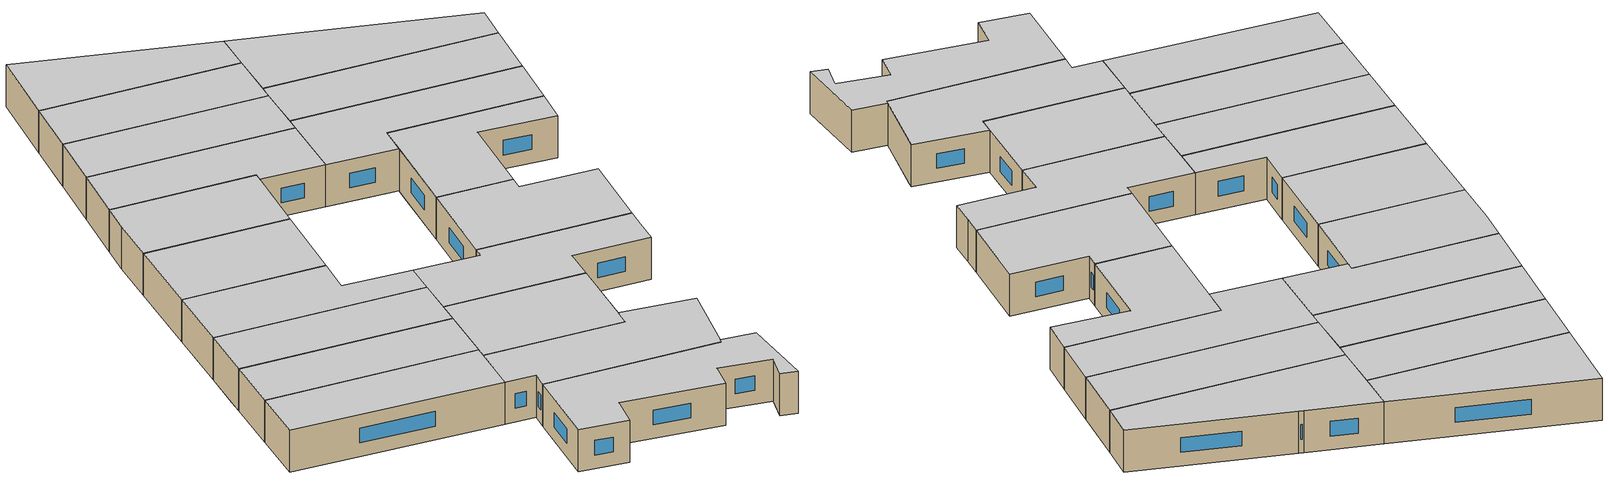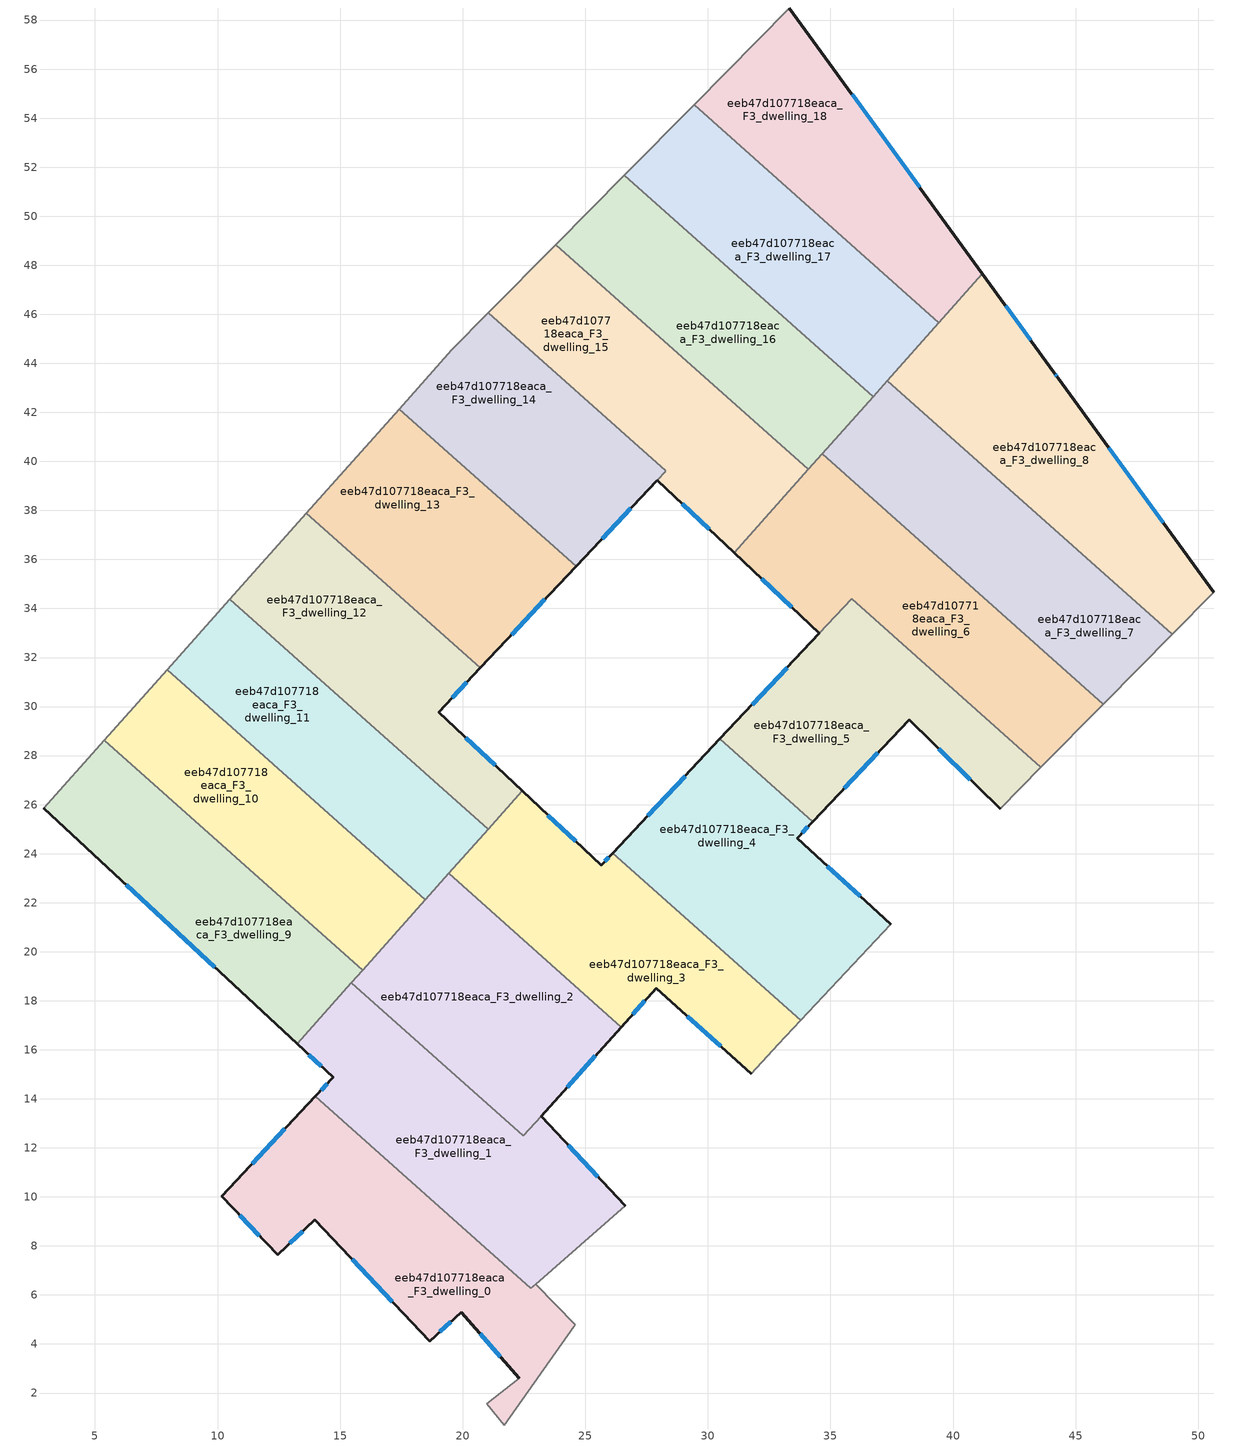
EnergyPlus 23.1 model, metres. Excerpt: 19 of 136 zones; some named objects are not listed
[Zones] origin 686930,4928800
eeb47d107718eaca_F3_dwelling_0
 floor to eeb47d107718eaca_F2_dwelling_10 (EU_floor_Construction): 22.98,6.44 24.58,4.78 24.53,4.71 21.7,0.7 20.98,1.57 22.31,2.61 19.94,5.29 18.66,4.11 13.96,9.07 12.45,7.63 10.18,10.03 10.38,10.24 18.81,9.81 22.79,6.27 z9
 floor to eeb47d107718eaca_F2_dwelling_11 (EU_floor_Construction): 18.81,9.81 10.38,10.24 13.99,14.1 z9
 wall outside (EU_wall_Construction): 13.99,14.1 10.18,10.03 12.45,7.63 13.96,9.07 18.66,4.11 19.94,5.29 22.31,2.61 z9:12
 wall adiabatic (EU_wall_Construction): 22.31,2.61 20.98,1.57 21.7,0.7 24.53,4.71 24.58,4.78 22.98,6.44 z9:12
 wall to eeb47d107718eaca_F3_dwelling_1 (EU_wall_Construction): 22.98,6.44 22.79,6.27 13.99,14.1 z9:12
 window (EU_Window_Construction): 20.71,4.41 21.54,3.48 / 19.07,4.49 19.52,4.9 / 15.49,7.45 17.13,5.72 / 12.94,8.1 13.47,8.6 / 10.92,9.25 11.71,8.41 / 12.75,12.77 11.42,11.35 z9.98:11.02
 ceiling to eeb47d107718eaca_F4_dwelling_0 (EU_floor_Construction): 21.7,0.7 24.53,4.71 24.58,4.78 22.98,6.44 22.79,6.27 13.99,14.1 10.18,10.03 12.45,7.63 13.96,9.07 18.66,4.11 19.94,5.29 22.31,2.61 20.98,1.57 z12
eeb47d107718eaca_F3_dwelling_1
 floor to eeb47d107718eaca_F2_dwelling_11 (EU_floor_Construction): 23.2,13.29 26.63,9.63 26.38,9.42 18.81,9.81 13.99,14.1 14.54,14.68 20.34,14.38 22.47,12.49 z9
 floor to eeb47d107718eaca_F2_dwelling_10 (EU_floor_Construction): 26.38,9.42 22.79,6.27 18.81,9.81 z9
 floor to eeb47d107718eaca_F2_dwelling_12 (EU_floor_Construction): 20.34,14.38 14.54,14.68 14.72,14.88 13.25,16.24 15.46,18.73 z9
 wall outside (EU_wall_Construction): 13.25,16.24 14.72,14.88 13.99,14.1 / 26.63,9.63 23.2,13.29 z9:12
 wall adiabatic (EU_wall_Construction): 22.98,6.44 26.63,9.63 z9:12
 wall to eeb47d107718eaca_F3_dwelling_9 (EU_wall_Construction): 15.46,18.73 13.25,16.24 z9:12
 wall to eeb47d107718eaca_F3_dwelling_2 (EU_wall_Construction): 23.2,13.29 22.47,12.49 15.46,18.73 z9:12
 window (EU_Window_Construction): 14.48,14.62 14.23,14.35 / 13.73,15.8 14.24,15.32 / 25.51,10.83 24.31,12.1 z9.98:11.02
 ceiling to eeb47d107718eaca_F4_dwelling_1 (EU_floor_Construction): 26.63,9.63 23.2,13.29 22.47,12.49 15.46,18.73 13.25,16.24 14.72,14.88 13.99,14.1 22.79,6.27 22.98,6.44 z12
eeb47d107718eaca_F3_dwelling_10
 floor to eeb47d107718eaca_F2_dwelling_15 (EU_floor_Construction): 15.21,25.04 9.04,25.36 5.49,28.52 11.66,28.2 z9
 floor to eeb47d107718eaca_F2_dwelling_14 (EU_floor_Construction): 18.48,22.12 12.32,22.44 9.04,25.36 15.21,25.04 z9
 floor to eeb47d107718eaca_F2_dwelling_16 (EU_floor_Construction): 11.66,28.2 5.49,28.52 5.38,28.62 7.94,31.5 z9
 floor to eeb47d107718eaca_F2_dwelling_13 (EU_floor_Construction): 18.48,22.12 15.92,19.24 12.32,22.44 z9
 wall to eeb47d107718eaca_F3_dwelling_9 (EU_wall_Construction): 5.38,28.62 15.92,19.24 z9:12
 wall adiabatic (EU_wall_Construction): 7.94,31.5 5.38,28.62 z9:12
 wall to eeb47d107718eaca_F3_dwelling_11 (EU_wall_Construction): 18.48,22.12 7.94,31.5 z9:12
 wall to eeb47d107718eaca_F3_dwelling_2 (EU_wall_Construction): 15.92,19.24 18.48,22.12 z9:12
 ceiling to eeb47d107718eaca_F4_dwelling_10 (EU_floor_Construction): 15.92,19.24 18.48,22.12 7.94,31.5 5.38,28.62 z12
eeb47d107718eaca_F3_dwelling_11
 floor to eeb47d107718eaca_F2_dwelling_16 (EU_floor_Construction): 17.82,27.88 11.66,28.2 7.94,31.5 8.63,32.28 13.14,32.04 z9
 floor to eeb47d107718eaca_F2_dwelling_15 (EU_floor_Construction): 21.05,25 20.82,24.75 15.21,25.04 11.66,28.2 17.82,27.88 z9
 floor to eeb47d107718eaca_F2_dwelling_17 (EU_floor_Construction): 13.14,32.04 8.63,32.28 10.51,34.38 z9
 floor to eeb47d107718eaca_F2_dwelling_14 (EU_floor_Construction): 20.82,24.75 18.48,22.12 15.21,25.04 z9
 wall adiabatic (EU_wall_Construction): 10.51,34.38 7.94,31.5 z9:12
 wall to eeb47d107718eaca_F3_dwelling_12 (EU_wall_Construction): 21.05,25 10.51,34.38 z9:12
 wall to eeb47d107718eaca_F3_dwelling_3 (EU_wall_Construction): 19.43,23.19 21.05,25 z9:12
 wall to eeb47d107718eaca_F3_dwelling_2 (EU_wall_Construction): 18.48,22.12 19.43,23.19 z9:12
 ceiling to eeb47d107718eaca_F4_dwelling_11 (EU_floor_Construction): 18.48,22.12 21.05,25 10.51,34.38 7.94,31.5 z12
eeb47d107718eaca_F3_dwelling_12
 floor to eeb47d107718eaca_F2_dwelling_17 (EU_floor_Construction): 20.64,31.65 13.14,32.04 10.51,34.38 12.41,36.52 15.34,36.37 z9
 floor to eeb47d107718eaca_F2_dwelling_16 (EU_floor_Construction): 20.72,31.58 19.03,29.77 21.22,27.7 17.82,27.88 13.14,32.04 20.64,31.65 z9
 floor adiabatic (EU_floor_Construction): 15.34,36.37 12.41,36.52 13.63,37.89 z9
 floor to eeb47d107718eaca_F2_dwelling_15 (EU_floor_Construction): 21.22,27.7 22.43,26.56 21.05,25 17.82,27.88 z9
 wall outside (EU_wall_Construction): 22.43,26.56 19.03,29.77 20.72,31.58 z9:12
 wall adiabatic (EU_wall_Construction): 13.63,37.89 10.51,34.38 z9:12
 wall to eeb47d107718eaca_F3_dwelling_13 (EU_wall_Construction): 20.72,31.58 13.63,37.89 z9:12
 wall to eeb47d107718eaca_F3_dwelling_3 (EU_wall_Construction): 21.05,25.01 22.43,26.56 z9:12
 window (EU_Window_Construction): 21.32,27.61 20.13,28.73 / 19.58,30.36 20.17,30.99 z9.98:11.02
 ceiling to eeb47d107718eaca_F4_dwelling_12 (EU_floor_Construction): 21.05,25 22.43,26.56 19.03,29.77 20.72,31.58 13.63,37.89 10.51,34.38 z12
eeb47d107718eaca_F3_dwelling_13
 floor adiabatic (EU_floor_Construction): 24.41,35.9 15.34,36.37 13.63,37.89 16.49,41.1 18.69,40.99 z9
 floor to eeb47d107718eaca_F2_dwelling_17 (EU_floor_Construction): 24.41,35.9 24.62,35.71 20.79,31.65 20.64,31.65 15.34,36.37 z9
 floor to eeb47d107718eaca_F2_dwelling_19 (EU_floor_Construction): 18.69,40.99 16.49,41.1 17.41,42.14 z9
 wall outside (EU_wall_Construction): 20.72,31.58 24.62,35.71 z9:12
 wall adiabatic (EU_wall_Construction): 17.41,42.14 13.63,37.89 z9:12
 wall to eeb47d107718eaca_F3_dwelling_14 (EU_wall_Construction): 24.62,35.71 17.41,42.14 z9:12
 window (EU_Window_Construction): 21.99,32.92 23.35,34.37 z9.98:11.02
 ceiling to eeb47d107718eaca_F4_dwelling_13 (EU_floor_Construction): 20.72,31.58 24.62,35.71 17.41,42.14 13.63,37.89 z12
eeb47d107718eaca_F3_dwelling_14
 floor to eeb47d107718eaca_F2_dwelling_19 (EU_floor_Construction): 26.1,41.55 26.05,40.61 18.69,40.99 17.41,42.14 19.55,44.54 21.04,46.05 z9
 floor to eeb47d107718eaca_F2_dwelling_5 (EU_floor_Construction): 28.28,39.61 27.32,38.59 25.95,38.66 26.08,41.17 26.56,41.15 z9
 floor to eeb47d107718eaca_F2_dwelling_17 (EU_floor_Construction): 24.78,35.88 24.62,35.71 24.41,35.9 z9
 floor to eeb47d107718eaca_F2_dwelling_6 (EU_floor_Construction): 26.56,41.15 26.08,41.17 26.1,41.55 z9
 floor to eeb47d107718eaca_F2_dwelling_18 (EU_floor_Construction): 26.05,40.61 25.95,38.66 27.32,38.59 24.78,35.88 24.41,35.9 18.69,40.99 z9
 wall outside (EU_wall_Construction): 24.62,35.71 27.92,39.22 z9:12
 wall adiabatic (EU_wall_Construction): 21.04,46.05 19.55,44.54 17.41,42.14 z9:12
 wall to eeb47d107718eaca_F3_dwelling_15 (EU_wall_Construction): 27.93,39.22 28.29,39.61 / 28.28,39.61 21.04,46.05 z9:12
 window (EU_Window_Construction): 25.7,36.85 26.85,38.08 z9.98:11.02
 ceiling to eeb47d107718eaca_F4_dwelling_14 (EU_floor_Construction): 24.62,35.71 28.28,39.61 21.04,46.05 19.55,44.54 17.41,42.14 z12
eeb47d107718eaca_F3_dwelling_15
 floor to eeb47d107718eaca_F2_dwelling_5 (EU_floor_Construction): 32.81,40.82 34.1,39.67 32.88,38.3 28.68,38.52 27.93,39.22 28.29,39.61 26.56,41.15 z9
 floor to eeb47d107718eaca_F2_dwelling_19 (EU_floor_Construction): 26.36,46.56 26.1,41.55 21.04,46.05 23.8,48.84 z9
 floor to eeb47d107718eaca_F2_dwelling_4 (EU_floor_Construction): 32.88,38.3 31.07,36.27 28.68,38.52 z9
 floor to eeb47d107718eaca_F2_dwelling_6 (EU_floor_Construction): 32.81,40.82 26.56,41.15 26.1,41.55 26.22,43.93 29.51,43.76 z9
 floor to eeb47d107718eaca_F2_dwelling_7 (EU_floor_Construction): 29.51,43.76 26.22,43.93 26.36,46.56 z9
 wall outside (EU_wall_Construction): 27.93,39.22 31.07,36.27 z9:12
 wall adiabatic (EU_wall_Construction): 23.8,48.84 21.04,46.05 z9:12
 wall to eeb47d107718eaca_F3_dwelling_16 (EU_wall_Construction): 34.1,39.67 23.8,48.84 z9:12
 wall to eeb47d107718eaca_F3_dwelling_6 (EU_wall_Construction): 31.07,36.27 34.1,39.67 z9:12
 window (EU_Window_Construction): 28.95,38.26 30.05,37.23 z9.98:11.02
 ceiling to eeb47d107718eaca_F4_dwelling_15 (EU_floor_Construction): 31.07,36.27 34.1,39.67 23.8,48.84 21.04,46.05 28.29,39.61 27.93,39.22 z12
eeb47d107718eaca_F3_dwelling_16
 floor to eeb47d107718eaca_F2_dwelling_7 (EU_floor_Construction): 35.86,43.43 29.51,43.76 26.36,46.56 26.39,47.08 32.1,46.78 z9
 floor to eeb47d107718eaca_F2_dwelling_6 (EU_floor_Construction): 35.86,43.43 36.74,42.65 35.02,40.71 32.81,40.82 29.51,43.76 z9
 floor to eeb47d107718eaca_F2_dwelling_8 (EU_floor_Construction): 32.1,46.78 26.39,47.08 26.58,50.84 27.6,50.79 z9
 floor to eeb47d107718eaca_F2_dwelling_19 (EU_floor_Construction): 26.62,51.65 26.36,46.56 23.8,48.84 26.59,51.68 z9
 floor to eeb47d107718eaca_F2_dwelling_5 (EU_floor_Construction): 35.02,40.71 34.1,39.67 32.81,40.82 z9
 floor to eeb47d107718eaca_F2_dwelling_9 (EU_floor_Construction): 27.6,50.79 26.58,50.84 26.62,51.65 z9
 wall adiabatic (EU_wall_Construction): 26.59,51.68 23.8,48.84 z9:12
 wall to eeb47d107718eaca_F3_dwelling_17 (EU_wall_Construction): 36.74,42.65 26.59,51.68 z9:12
 wall to eeb47d107718eaca_F3_dwelling_7 (EU_wall_Construction): 34.66,40.3 36.74,42.65 z9:12
 wall to eeb47d107718eaca_F3_dwelling_6 (EU_wall_Construction): 34.1,39.68 34.66,40.3 z9:12
 ceiling to eeb47d107718eaca_F4_dwelling_16 (EU_floor_Construction): 34.1,39.67 36.74,42.65 26.59,51.68 23.8,48.84 z12
eeb47d107718eaca_F3_dwelling_17
 floor to eeb47d107718eaca_F2_dwelling_8 (EU_floor_Construction): 38.54,46.45 32.1,46.78 27.6,50.79 34.04,50.45 z9
 floor to eeb47d107718eaca_F2_dwelling_7 (EU_floor_Construction): 38.54,46.45 39.43,45.66 37.37,43.35 35.86,43.43 32.1,46.78 z9
 floor to eeb47d107718eaca_F2_dwelling_9 (EU_floor_Construction): 34.04,50.45 27.6,50.79 26.62,51.65 26.62,51.71 29.44,54.55 z9
 floor to eeb47d107718eaca_F2_dwelling_6 (EU_floor_Construction): 37.37,43.35 36.74,42.65 35.86,43.43 z9
 wall adiabatic (EU_wall_Construction): 29.44,54.55 26.59,51.68 z9:12
 wall to eeb47d107718eaca_F3_dwelling_18 (EU_wall_Construction): 39.43,45.66 29.44,54.55 z9:12
 wall to eeb47d107718eaca_F3_dwelling_8 (EU_wall_Construction): 37.32,43.3 39.43,45.66 z9:12
 wall to eeb47d107718eaca_F3_dwelling_7 (EU_wall_Construction): 36.74,42.65 37.32,43.3 z9:12
 ceiling to eeb47d107718eaca_F4_dwelling_17 (EU_floor_Construction): 36.74,42.65 39.43,45.66 29.44,54.55 26.59,51.68 z12
eeb47d107718eaca_F3_dwelling_18
 floor adiabatic (EU_floor_Construction): 33.33,58.49 39.37,50.18 34.04,50.45 29.44,54.55 z9
 floor to eeb47d107718eaca_F2_dwelling_8 (EU_floor_Construction): 39.37,50.18 41.2,47.65 40.06,46.37 38.54,46.45 34.04,50.45 z9
 floor to eeb47d107718eaca_F2_dwelling_7 (EU_floor_Construction): 40.06,46.37 39.43,45.66 38.54,46.45 z9
 wall outside (EU_wall_Construction): 41.2,47.65 33.33,58.49 z9:12
 wall adiabatic (EU_wall_Construction): 33.33,58.49 29.44,54.55 z9:12
 wall to eeb47d107718eaca_F3_dwelling_8 (EU_wall_Construction): 39.43,45.66 41.2,47.65 z9:12
 window (EU_Window_Construction): 38.64,51.18 35.89,54.97 z9.98:11.02
 ceiling to eeb47d107718eaca_F4_dwelling_18 (EU_floor_Construction): 39.43,45.66 41.2,47.65 33.33,58.49 29.44,54.55 z12
eeb47d107718eaca_F3_dwelling_2
 floor to eeb47d107718eaca_F2_dwelling_12 (EU_floor_Construction): 24.49,18.69 24.9,18.33 24.72,14.99 24,14.19 20.34,14.38 15.46,18.73 15.83,19.14 z9
 floor to eeb47d107718eaca_F2_dwelling_0 (EU_floor_Construction): 26.47,16.93 24.72,14.99 24.9,18.33 z9
 floor to eeb47d107718eaca_F2_dwelling_11 (EU_floor_Construction): 24,14.19 22.47,12.49 20.34,14.38 z9
 floor to eeb47d107718eaca_F2_dwelling_13 (EU_floor_Construction): 24.49,18.69 15.83,19.14 18.48,22.12 20.77,22 z9
 floor to eeb47d107718eaca_F2_dwelling_14 (EU_floor_Construction): 20.77,22 18.48,22.12 19.43,23.19 z9
 wall outside (EU_wall_Construction): 23.2,13.3 26.47,16.93 z9:12
 wall to eeb47d107718eaca_F3_dwelling_3 (EU_wall_Construction): 26.47,16.93 19.43,23.19 z9:12
 wall to eeb47d107718eaca_F3_dwelling_9 (EU_wall_Construction): 15.92,19.24 15.46,18.73 z9:12
 window (EU_Window_Construction): 24.26,14.48 25.41,15.75 z9.98:11.02
 ceiling to eeb47d107718eaca_F4_dwelling_2 (EU_floor_Construction): 22.47,12.49 26.47,16.93 19.43,23.19 15.46,18.73 z12
eeb47d107718eaca_F3_dwelling_3
 floor to eeb47d107718eaca_F2_dwelling_0 (EU_floor_Construction): 33.78,17.2 32.88,16.23 31.78,15.01 27.9,18.51 26.47,16.93 24.9,18.33 25.09,22 28.59,21.82 z9
 floor to eeb47d107718eaca_F2_dwelling_13 (EU_floor_Construction): 25.07,21.78 24.91,18.67 24.49,18.69 20.77,22 z9
 floor to eeb47d107718eaca_F2_dwelling_1 (EU_floor_Construction): 28.59,21.82 25.09,22 25.14,22.98 26.12,24.02 z9
 floor to eeb47d107718eaca_F2_dwelling_12 (EU_floor_Construction): 24.91,18.67 24.9,18.33 24.49,18.69 z9
 floor to eeb47d107718eaca_F2_dwelling_14 (EU_floor_Construction): 24.56,24.55 25.65,23.52 25.14,22.98 25.07,21.78 20.77,22 19.43,23.19 20.82,24.75 z9
 floor to eeb47d107718eaca_F2_dwelling_15 (EU_floor_Construction): 24.56,24.55 20.82,24.75 22.43,26.56 z9
 wall outside (EU_wall_Construction): 26.47,16.93 27.9,18.51 31.78,15.01 / 26.12,24.02 25.65,23.52 22.43,26.56 z9:12
 wall to eeb47d107718eaca_F3_dwelling_4 (EU_wall_Construction): 33.78,17.2 26.12,24.02 z9:12
 wall adiabatic (EU_wall_Construction): 31.78,15.01 32.88,16.23 33.78,17.2 z9:12
 window (EU_Window_Construction): 29.16,17.38 30.52,16.15 / 26.93,17.44 27.43,18 / 24.6,24.51 23.48,25.57 / 25.96,23.86 25.8,23.69 z9.98:11.02
 ceiling to eeb47d107718eaca_F4_dwelling_3 (EU_floor_Construction): 32.88,16.23 33.78,17.2 26.12,24.02 25.65,23.52 22.43,26.56 19.43,23.19 26.47,16.93 27.9,18.51 31.78,15.01 z12
eeb47d107718eaca_F3_dwelling_4
 floor to eeb47d107718eaca_F2_dwelling_1 (EU_floor_Construction): 34.28,25.31 33.64,24.63 37.18,21.38 28.59,21.82 26.12,24.02 29.91,28.06 31.27,27.99 z9
 floor to eeb47d107718eaca_F2_dwelling_0 (EU_floor_Construction): 37.18,21.38 37.46,21.12 33.78,17.2 28.59,21.82 z9
 floor to eeb47d107718eaca_F2_dwelling_2 (EU_floor_Construction): 31.27,27.99 29.91,28.06 30.49,28.68 z9
 wall outside (EU_wall_Construction): 37.46,21.12 33.64,24.63 34.28,25.31 / 30.49,28.68 26.12,24.02 z9:12
 wall adiabatic (EU_wall_Construction): 33.78,17.2 37.46,21.12 z9:12
 wall to eeb47d107718eaca_F3_dwelling_5 (EU_wall_Construction): 34.28,25.31 30.49,28.68 z9:12
 window (EU_Window_Construction): 36.21,22.27 34.88,23.49 / 29.07,27.16 27.54,25.54 / 33.85,24.85 34.07,25.09 z9.98:11.02
 ceiling to eeb47d107718eaca_F4_dwelling_4 (EU_floor_Construction): 33.78,17.2 37.46,21.12 33.64,24.63 34.28,25.31 30.49,28.68 26.12,24.02 z12
eeb47d107718eaca_F3_dwelling_5
 floor to eeb47d107718eaca_F2_dwelling_2 (EU_floor_Construction): 43.58,27.52 41.92,25.83 38.21,29.46 36.55,27.72 31.27,27.99 30.49,28.68 33.69,32.08 38.76,31.81 z9
 floor to eeb47d107718eaca_F2_dwelling_1 (EU_floor_Construction): 36.55,27.72 34.28,25.31 31.27,27.99 z9
 floor to eeb47d107718eaca_F2_dwelling_3 (EU_floor_Construction): 38.76,31.81 33.69,32.08 35.86,34.39 z9
 wall outside (EU_wall_Construction): 34.28,25.31 38.21,29.46 41.92,25.83 / 34.55,32.99 30.49,28.68 z9:12
 wall adiabatic (EU_wall_Construction): 41.92,25.83 43.58,27.52 z9:12
 wall to eeb47d107718eaca_F3_dwelling_6 (EU_wall_Construction): 35.86,34.39 34.55,32.99 / 43.58,27.52 35.87,34.39 z9:12
 window (EU_Window_Construction): 35.56,26.66 36.93,28.11 / 39.41,28.28 40.71,27.01 / 33.23,31.59 31.81,30.08 z9.98:11.02
 ceiling to eeb47d107718eaca_F4_dwelling_5 (EU_floor_Construction): 41.92,25.83 43.58,27.52 35.87,34.39 30.49,28.68 34.28,25.31 38.21,29.46 z12
eeb47d107718eaca_F3_dwelling_6
 floor to eeb47d107718eaca_F2_dwelling_3 (EU_floor_Construction): 44.53,31.51 38.76,31.81 35.86,34.39 34.55,32.99 31.74,35.64 40.4,35.19 z9
 floor to eeb47d107718eaca_F2_dwelling_2 (EU_floor_Construction): 44.53,31.51 46.12,30.1 43.58,27.52 38.76,31.81 z9
 floor to eeb47d107718eaca_F2_dwelling_4 (EU_floor_Construction): 40.4,35.19 31.74,35.64 31.07,36.27 32.88,38.3 37.15,38.08 z9
 floor to eeb47d107718eaca_F2_dwelling_5 (EU_floor_Construction): 37.15,38.08 32.88,38.3 34.66,40.3 z9
 wall outside (EU_wall_Construction): 31.07,36.27 34.55,32.99 z9:12
 wall to eeb47d107718eaca_F3_dwelling_7 (EU_wall_Construction): 46.12,30.1 34.66,40.3 z9:12
 wall adiabatic (EU_wall_Construction): 43.58,27.52 46.12,30.1 z9:12
 window (EU_Window_Construction): 32.2,35.2 33.42,34.06 z9.98:11.02
 ceiling to eeb47d107718eaca_F4_dwelling_6 (EU_floor_Construction): 43.58,27.52 46.12,30.1 34.66,40.3 31.07,36.27 34.55,32.99 35.86,34.39 z12
eeb47d107718eaca_F3_dwelling_7
 floor to eeb47d107718eaca_F2_dwelling_4 (EU_floor_Construction): 46.81,34.86 40.4,35.19 37.15,38.08 43.56,37.75 z9
 floor to eeb47d107718eaca_F2_dwelling_3 (EU_floor_Construction): 46.81,34.86 48.94,32.96 47.37,31.37 44.53,31.51 40.4,35.19 z9
 floor to eeb47d107718eaca_F2_dwelling_5 (EU_floor_Construction): 43.56,37.75 37.15,38.08 34.66,40.3 35.02,40.71 40.56,40.42 z9
 floor to eeb47d107718eaca_F2_dwelling_6 (EU_floor_Construction): 40.56,40.42 35.02,40.71 37.32,43.3 z9
 floor to eeb47d107718eaca_F2_dwelling_2 (EU_floor_Construction): 47.37,31.37 46.14,30.11 46.12,30.1 44.53,31.51 z9
 wall to eeb47d107718eaca_F3_dwelling_8 (EU_wall_Construction): 48.94,32.96 37.32,43.3 z9:12
 wall adiabatic (EU_wall_Construction): 46.12,30.1 46.16,30.13 48.94,32.96 z9:12
 ceiling to eeb47d107718eaca_F4_dwelling_7 (EU_floor_Construction): 46.16,30.13 48.94,32.96 37.32,43.3 34.66,40.3 46.12,30.1 z12
eeb47d107718eaca_F3_dwelling_8
 floor adiabatic (EU_floor_Construction): 44.3,43.39 50.63,34.66 48.94,32.96 37.32,43.3 41.2,47.65 44.12,43.63 z9
 wall outside (EU_wall_Construction): 50.63,34.66 44.3,43.39 44.12,43.63 41.2,47.65 z9:12
 wall adiabatic (EU_wall_Construction): 48.94,32.96 50.63,34.66 z9:12
 window (EU_Window_Construction): 43.17,44.94 42.15,46.35 / 44.24,43.47 44.18,43.56 / 48.57,37.5 46.36,40.55 z9.98:11.02
 ceiling to eeb47d107718eaca_F4_dwelling_8 (EU_floor_Construction): 48.94,32.96 50.63,34.66 44.3,43.39 44.12,43.63 41.2,47.65 37.32,43.3 z12
eeb47d107718eaca_F3_dwelling_9
 floor to eeb47d107718eaca_F2_dwelling_13 (EU_floor_Construction): 15.92,19.24 15.83,19.14 9.8,19.45 6.25,22.76 12.32,22.44 z9
 floor to eeb47d107718eaca_F2_dwelling_15 (EU_floor_Construction): 9.04,25.36 3.12,25.66 2.92,25.86 5.3,28.53 5.49,28.52 z9
 floor to eeb47d107718eaca_F2_dwelling_14 (EU_floor_Construction): 12.32,22.44 6.25,22.76 3.12,25.66 9.04,25.36 z9
 floor to eeb47d107718eaca_F2_dwelling_12 (EU_floor_Construction): 15.83,19.14 13.25,16.24 9.8,19.45 z9
 wall outside (EU_wall_Construction): 2.92,25.86 13.25,16.24 z9:12
 wall adiabatic (EU_wall_Construction): 5.38,28.62 2.92,25.86 z9:12
 window (EU_Window_Construction): 6.28,22.73 9.89,19.37 z9.98:11.02
 ceiling to eeb47d107718eaca_F4_dwelling_9 (EU_floor_Construction): 13.25,16.24 15.92,19.24 5.38,28.62 2.92,25.86 z12
[Building]
EU S2 Campaign: North Axis=0; Terrain=City; Solar Distribution=FullExterior
[Site:Location]
Bologna: Latitude=44.5; Longitude=11.25; Time Zone=1; Elevation=37
[SizingPeriod:WeatherFileDays]
AnnualSizingPeriod: Begin Month=1; Begin Day of Month=1; End Month=12; End Day of Month=31; Day of Week for Start Day=Monday; Use Weather File Daylight Saving Period=No; Use Weather File Rain and Snow Indicators=No
[MATERIAL]
EU_InternalMass_Material: Roughness=MediumRough; Thickness=0.1; Conductivity=1; Density=1800; Specific Heat=900; Thermal Absorptance=0.9; Solar Absorptance=0.7; Visible Absorptance=0.7
[MATERIAL:NOMASS] Roughness=MediumRough; Thermal Absorptance=0.9; Solar Absorptance=0.7; Visible Absorptance=0.7
Name | Thermal Resistance
EU_wall_NoMass | 0.905828
EU_floor_NoMass | 0.67114
[WINDOWMATERIAL:SIMPLEGLAZINGSYSTEM]
EU_Window_SimpleGlazing: UFactor=4.52486; Solar Heat Gain Coefficient=0.85; Visible Transmittance=0.85
[CONSTRUCTION]
EU_wall_Construction: EU_wall_NoMass
EU_floor_Construction: EU_floor_NoMass
EU_Window_Construction: EU_Window_SimpleGlazing
EU_InternalMass_Construction: EU_InternalMass_Material
[ZONE] Type=1; Multiplier=1; Ceiling Height=autocalculate; Floor Area=autocalculate; Part of Total Floor Area=Yes
Name | Volume
eeb47d107718eaca_F3_dwelling_0 | 182.557
eeb47d107718eaca_F3_dwelling_1 | 193.08
eeb47d107718eaca_F3_dwelling_10 | 163.303
eeb47d107718eaca_F3_dwelling_11 | 163.243
eeb47d107718eaca_F3_dwelling_12 | 163.288
eeb47d107718eaca_F3_dwelling_13 | 163.271
eeb47d107718eaca_F3_dwelling_14 | 155.679
eeb47d107718eaca_F3_dwelling_15 | 170.788
eeb47d107718eaca_F3_dwelling_16 | 163.302
eeb47d107718eaca_F3_dwelling_17 | 163.268
eeb47d107718eaca_F3_dwelling_18 | 163.282
eeb47d107718eaca_F3_dwelling_2 | 168.565
eeb47d107718eaca_F3_dwelling_3 | 181.417
eeb47d107718eaca_F3_dwelling_4 | 181.404
eeb47d107718eaca_F3_dwelling_5 | 154.671
eeb47d107718eaca_F3_dwelling_6 | 192.024
eeb47d107718eaca_F3_dwelling_7 | 185.857
eeb47d107718eaca_F3_dwelling_8 | 193.088
eeb47d107718eaca_F3_dwelling_9 | 163.255
[INTERNALMASS] Construction=EU_InternalMass_Construction
Name | Zone or ZoneList | Surface Area
eeb47d107718eaca_F3_dwelling_0_EU_InternalMass | eeb47d107718eaca_F3_dwelling_0 | 60.8521
eeb47d107718eaca_F3_dwelling_1_EU_InternalMass | eeb47d107718eaca_F3_dwelling_1 | 64.3628
eeb47d107718eaca_F3_dwelling_2_EU_InternalMass | eeb47d107718eaca_F3_dwelling_2 | 56.2024
eeb47d107718eaca_F3_dwelling_3_EU_InternalMass | eeb47d107718eaca_F3_dwelling_3 | 60.4723
eeb47d107718eaca_F3_dwelling_4_EU_InternalMass | eeb47d107718eaca_F3_dwelling_4 | 60.4682
eeb47d107718eaca_F3_dwelling_5_EU_InternalMass | eeb47d107718eaca_F3_dwelling_5 | 51.5604
eeb47d107718eaca_F3_dwelling_6_EU_InternalMass | eeb47d107718eaca_F3_dwelling_6 | 64.0023
eeb47d107718eaca_F3_dwelling_7_EU_InternalMass | eeb47d107718eaca_F3_dwelling_7 | 61.9569
eeb47d107718eaca_F3_dwelling_8_EU_InternalMass | eeb47d107718eaca_F3_dwelling_8 | 64.3634
eeb47d107718eaca_F3_dwelling_9_EU_InternalMass | eeb47d107718eaca_F3_dwelling_9 | 54.4182
eeb47d107718eaca_F3_dwelling_10_EU_InternalMass | eeb47d107718eaca_F3_dwelling_10 | 54.4345
eeb47d107718eaca_F3_dwelling_11_EU_InternalMass | eeb47d107718eaca_F3_dwelling_11 | 54.4146
eeb47d107718eaca_F3_dwelling_12_EU_InternalMass | eeb47d107718eaca_F3_dwelling_12 | 54.429
eeb47d107718eaca_F3_dwelling_13_EU_InternalMass | eeb47d107718eaca_F3_dwelling_13 | 54.4237
eeb47d107718eaca_F3_dwelling_14_EU_InternalMass | eeb47d107718eaca_F3_dwelling_14 | 51.9073
eeb47d107718eaca_F3_dwelling_15_EU_InternalMass | eeb47d107718eaca_F3_dwelling_15 | 56.93
eeb47d107718eaca_F3_dwelling_16_EU_InternalMass | eeb47d107718eaca_F3_dwelling_16 | 54.4339
eeb47d107718eaca_F3_dwelling_17_EU_InternalMass | eeb47d107718eaca_F3_dwelling_17 | 54.4225
eeb47d107718eaca_F3_dwelling_18_EU_InternalMass | eeb47d107718eaca_F3_dwelling_18 | 54.4269
[OTHEREQUIPMENT] Fuel Type=Electricity; Design Level Calculation Method=Watts/Area; Power per Zone Floor Area=1; Fraction Latent=0; Fraction Radiant=0; Fraction Lost=0; Carbon Dioxide Generation Rate=0; EndUse Subcategory=EU_Step8_InternalGains
Name | Zone or ZoneList or Space or SpaceList | Schedule
EU_Step8_InternalGain_eeb47d107718eaca_F3_dwelling_0_f000 | eeb47d107718eaca_F3_dwelling_0 | EU_Step8_GainSchedule_eeb47d107718eaca_F3_dwelling_0_f000
EU_Step8_InternalGain_eeb47d107718eaca_F3_dwelling_1_f000 | eeb47d107718eaca_F3_dwelling_1 | EU_Step8_GainSchedule_eeb47d107718eaca_F3_dwelling_1_f000
EU_Step8_InternalGain_eeb47d107718eaca_F3_dwelling_2_f000 | eeb47d107718eaca_F3_dwelling_2 | EU_Step8_GainSchedule_eeb47d107718eaca_F3_dwelling_2_f000
EU_Step8_InternalGain_eeb47d107718eaca_F3_dwelling_3_f000 | eeb47d107718eaca_F3_dwelling_3 | EU_Step8_GainSchedule_eeb47d107718eaca_F3_dwelling_3_f000
EU_Step8_InternalGain_eeb47d107718eaca_F3_dwelling_4_f000 | eeb47d107718eaca_F3_dwelling_4 | EU_Step8_GainSchedule_eeb47d107718eaca_F3_dwelling_4_f000
EU_Step8_InternalGain_eeb47d107718eaca_F3_dwelling_5_f000 | eeb47d107718eaca_F3_dwelling_5 | EU_Step8_GainSchedule_eeb47d107718eaca_F3_dwelling_5_f000
EU_Step8_InternalGain_eeb47d107718eaca_F3_dwelling_6_f000 | eeb47d107718eaca_F3_dwelling_6 | EU_Step8_GainSchedule_eeb47d107718eaca_F3_dwelling_6_f000
EU_Step8_InternalGain_eeb47d107718eaca_F3_dwelling_7_f000 | eeb47d107718eaca_F3_dwelling_7 | EU_Step8_GainSchedule_eeb47d107718eaca_F3_dwelling_7_f000
EU_Step8_InternalGain_eeb47d107718eaca_F3_dwelling_8_f000 | eeb47d107718eaca_F3_dwelling_8 | EU_Step8_GainSchedule_eeb47d107718eaca_F3_dwelling_8_f000
EU_Step8_InternalGain_eeb47d107718eaca_F3_dwelling_9_f000 | eeb47d107718eaca_F3_dwelling_9 | EU_Step8_GainSchedule_eeb47d107718eaca_F3_dwelling_9_f000
EU_Step8_InternalGain_eeb47d107718eaca_F3_dwelling_10_f000 | eeb47d107718eaca_F3_dwelling_10 | EU_Step8_GainSchedule_eeb47d107718eaca_F3_dwelling_10_f000
EU_Step8_InternalGain_eeb47d107718eaca_F3_dwelling_11_f000 | eeb47d107718eaca_F3_dwelling_11 | EU_Step8_GainSchedule_eeb47d107718eaca_F3_dwelling_11_f000
EU_Step8_InternalGain_eeb47d107718eaca_F3_dwelling_12_f000 | eeb47d107718eaca_F3_dwelling_12 | EU_Step8_GainSchedule_eeb47d107718eaca_F3_dwelling_12_f000
EU_Step8_InternalGain_eeb47d107718eaca_F3_dwelling_13_f000 | eeb47d107718eaca_F3_dwelling_13 | EU_Step8_GainSchedule_eeb47d107718eaca_F3_dwelling_13_f000
EU_Step8_InternalGain_eeb47d107718eaca_F3_dwelling_14_f000 | eeb47d107718eaca_F3_dwelling_14 | EU_Step8_GainSchedule_eeb47d107718eaca_F3_dwelling_14_f000
EU_Step8_InternalGain_eeb47d107718eaca_F3_dwelling_15_f000 | eeb47d107718eaca_F3_dwelling_15 | EU_Step8_GainSchedule_eeb47d107718eaca_F3_dwelling_15_f000
EU_Step8_InternalGain_eeb47d107718eaca_F3_dwelling_16_f000 | eeb47d107718eaca_F3_dwelling_16 | EU_Step8_GainSchedule_eeb47d107718eaca_F3_dwelling_16_f000
EU_Step8_InternalGain_eeb47d107718eaca_F3_dwelling_17_f000 | eeb47d107718eaca_F3_dwelling_17 | EU_Step8_GainSchedule_eeb47d107718eaca_F3_dwelling_17_f000
EU_Step8_InternalGain_eeb47d107718eaca_F3_dwelling_18_f000 | eeb47d107718eaca_F3_dwelling_18 | EU_Step8_GainSchedule_eeb47d107718eaca_F3_dwelling_18_f000
[ZONEVENTILATION:DESIGNFLOWRATE] Schedule=EU_AlwaysOn; Design Flow Rate Calculation Method=AirChanges/Hour; Air Changes per Hour=0.73129; Ventilation Type=Natural; Fan Pressure Rise=0; Fan Total Efficiency=1; Constant Term Coefficient=1; Temperature Term Coefficient=0; Velocity Term Coefficient=0; Velocity Squared Term Coefficient=0; Minimum Indoor Temperature=-100; Maximum Indoor Temperature=100; Delta Temperature=-100; Minimum Outdoor Temperature=-100; Maximum Outdoor Temperature=100; Maximum Wind Speed=40
Name | Zone or ZoneList or Space or SpaceList
EU_ConstantAir_eeb47d107718eaca_F3_dwelling_0 | eeb47d107718eaca_F3_dwelling_0
EU_ConstantAir_eeb47d107718eaca_F3_dwelling_1 | eeb47d107718eaca_F3_dwelling_1
EU_ConstantAir_eeb47d107718eaca_F3_dwelling_2 | eeb47d107718eaca_F3_dwelling_2
EU_ConstantAir_eeb47d107718eaca_F3_dwelling_3 | eeb47d107718eaca_F3_dwelling_3
EU_ConstantAir_eeb47d107718eaca_F3_dwelling_4 | eeb47d107718eaca_F3_dwelling_4
EU_ConstantAir_eeb47d107718eaca_F3_dwelling_5 | eeb47d107718eaca_F3_dwelling_5
EU_ConstantAir_eeb47d107718eaca_F3_dwelling_6 | eeb47d107718eaca_F3_dwelling_6
EU_ConstantAir_eeb47d107718eaca_F3_dwelling_7 | eeb47d107718eaca_F3_dwelling_7
EU_ConstantAir_eeb47d107718eaca_F3_dwelling_8 | eeb47d107718eaca_F3_dwelling_8
EU_ConstantAir_eeb47d107718eaca_F3_dwelling_9 | eeb47d107718eaca_F3_dwelling_9
EU_ConstantAir_eeb47d107718eaca_F3_dwelling_10 | eeb47d107718eaca_F3_dwelling_10
EU_ConstantAir_eeb47d107718eaca_F3_dwelling_11 | eeb47d107718eaca_F3_dwelling_11
EU_ConstantAir_eeb47d107718eaca_F3_dwelling_12 | eeb47d107718eaca_F3_dwelling_12
EU_ConstantAir_eeb47d107718eaca_F3_dwelling_13 | eeb47d107718eaca_F3_dwelling_13
EU_ConstantAir_eeb47d107718eaca_F3_dwelling_14 | eeb47d107718eaca_F3_dwelling_14
EU_ConstantAir_eeb47d107718eaca_F3_dwelling_15 | eeb47d107718eaca_F3_dwelling_15
EU_ConstantAir_eeb47d107718eaca_F3_dwelling_16 | eeb47d107718eaca_F3_dwelling_16
EU_ConstantAir_eeb47d107718eaca_F3_dwelling_17 | eeb47d107718eaca_F3_dwelling_17
EU_ConstantAir_eeb47d107718eaca_F3_dwelling_18 | eeb47d107718eaca_F3_dwelling_18
[HVACTEMPLATE:ZONE:IDEALLOADSAIRSYSTEM] System Availability Schedule=EU_AlwaysOn; Maximum Heating Supply Air Temperature=50; Minimum Cooling Supply Air Temperature=13; Maximum Heating Supply Air Humidity Ratio=0.0156; Minimum Cooling Supply Air Humidity Ratio=0.0077; Heating Limit=NoLimit; Cooling Limit=NoLimit; Heating Availability Schedule=EU_AlwaysOn; Cooling Availability Schedule=EU_CoolingOff; Dehumidification Control Type=ConstantSensibleHeatRatio; Cooling Sensible Heat Ratio=0.7; Dehumidification Setpoint=60; Humidification Control Type=None; Humidification Setpoint=30; Outdoor Air Method=None; Outdoor Air Flow Rate per Person=0.00944; Outdoor Air Flow Rate per Zone Floor Area=0; Outdoor Air Flow Rate per Zone=0; Demand Controlled Ventilation Type=None; Outdoor Air Economizer Type=NoEconomizer; Heat Recovery Type=None; Sensible Heat Recovery Effectiveness=0.7; Latent Heat Recovery Effectiveness=0.65
Name | Template Thermostat
eeb47d107718eaca_F3_dwelling_0 | EU_HeatOnly_eeb47d107718eaca_F3_dwelling_0
eeb47d107718eaca_F3_dwelling_1 | EU_HeatOnly_eeb47d107718eaca_F3_dwelling_1
eeb47d107718eaca_F3_dwelling_2 | EU_HeatOnly_eeb47d107718eaca_F3_dwelling_2
eeb47d107718eaca_F3_dwelling_3 | EU_HeatOnly_eeb47d107718eaca_F3_dwelling_3
eeb47d107718eaca_F3_dwelling_4 | EU_HeatOnly_eeb47d107718eaca_F3_dwelling_4
eeb47d107718eaca_F3_dwelling_5 | EU_HeatOnly_eeb47d107718eaca_F3_dwelling_5
eeb47d107718eaca_F3_dwelling_6 | EU_HeatOnly_eeb47d107718eaca_F3_dwelling_6
eeb47d107718eaca_F3_dwelling_7 | EU_HeatOnly_eeb47d107718eaca_F3_dwelling_7
eeb47d107718eaca_F3_dwelling_8 | EU_HeatOnly_eeb47d107718eaca_F3_dwelling_8
eeb47d107718eaca_F3_dwelling_9 | EU_HeatOnly_eeb47d107718eaca_F3_dwelling_9
eeb47d107718eaca_F3_dwelling_10 | EU_HeatOnly_eeb47d107718eaca_F3_dwelling_10
eeb47d107718eaca_F3_dwelling_11 | EU_HeatOnly_eeb47d107718eaca_F3_dwelling_11
eeb47d107718eaca_F3_dwelling_12 | EU_HeatOnly_eeb47d107718eaca_F3_dwelling_12
eeb47d107718eaca_F3_dwelling_13 | EU_HeatOnly_eeb47d107718eaca_F3_dwelling_13
eeb47d107718eaca_F3_dwelling_14 | EU_HeatOnly_eeb47d107718eaca_F3_dwelling_14
eeb47d107718eaca_F3_dwelling_15 | EU_HeatOnly_eeb47d107718eaca_F3_dwelling_15
eeb47d107718eaca_F3_dwelling_16 | EU_HeatOnly_eeb47d107718eaca_F3_dwelling_16
eeb47d107718eaca_F3_dwelling_17 | EU_HeatOnly_eeb47d107718eaca_F3_dwelling_17
eeb47d107718eaca_F3_dwelling_18 | EU_HeatOnly_eeb47d107718eaca_F3_dwelling_18
[SIZING:ZONE] Zone Cooling Design Supply Air Temperature Input Method=SupplyAirTemperature; Zone Cooling Design Supply Air Temperature=13; Zone Heating Design Supply Air Temperature Input Method=SupplyAirTemperature; Zone Heating Design Supply Air Temperature=50; Zone Cooling Design Supply Air Humidity Ratio=0.008; Zone Heating Design Supply Air Humidity Ratio=0.008; Cooling Design Air Flow Method=DesignDay; Cooling Design Air Flow Rate=0; Cooling Minimum Air Flow per Zone Floor Area=0.000762; Cooling Minimum Air Flow=0; Cooling Minimum Air Flow Fraction=0.2; Heating Design Air Flow Method=DesignDay; Heating Design Air Flow Rate=0; Heating Maximum Air Flow per Zone Floor Area=0.002032; Heating Maximum Air Flow=0.141576; Heating Maximum Air Flow Fraction=0.3; Account for Dedicated Outdoor Air System=No; Dedicated Outdoor Air System Control Strategy=NeutralSupplyAir; Dedicated Outdoor Air Low Setpoint Temperature for Design=autosize; Dedicated Outdoor Air High Setpoint Temperature for Design=autosize; Zone Load Sizing Method=Sensible Load Only No Latent Load; Zone Latent Cooling Design Supply Air Humidity Ratio Input Method=HumidityRatioDifference; Zone Cooling Design Supply Air Humidity Ratio Difference=0.005; Zone Latent Heating Design Supply Air Humidity Ratio Input Method=HumidityRatioDifference; Zone Humidification Design Supply Air Humidity Ratio Difference=0.005
eeb47d107718eaca_F3_dwelling_0; eeb47d107718eaca_F3_dwelling_1; eeb47d107718eaca_F3_dwelling_2; eeb47d107718eaca_F3_dwelling_3; eeb47d107718eaca_F3_dwelling_4; eeb47d107718eaca_F3_dwelling_5; eeb47d107718eaca_F3_dwelling_6; eeb47d107718eaca_F3_dwelling_7; eeb47d107718eaca_F3_dwelling_8; eeb47d107718eaca_F3_dwelling_9; eeb47d107718eaca_F3_dwelling_10; eeb47d107718eaca_F3_dwelling_11; eeb47d107718eaca_F3_dwelling_12; eeb47d107718eaca_F3_dwelling_13; eeb47d107718eaca_F3_dwelling_14; eeb47d107718eaca_F3_dwelling_15; eeb47d107718eaca_F3_dwelling_16; eeb47d107718eaca_F3_dwelling_17; eeb47d107718eaca_F3_dwelling_18
[SCHEDULE:CONSTANT]
Name | Hourly Value
EU_AlwaysOn | 1
EU_CoolingOff | 0
[SCHEDULE:FILE] Column Number=1; Rows to Skip at Top=0; Number of Hours of Data=8760; Column Separator=Comma; Interpolate to Timestep=No; Minutes per Item=60; Adjust Schedule for Daylight Savings=Yes
Name | File
EU_Step8_GainSchedule_eeb47d107718eaca_F3_dwelling_0_f000 | ../../schedules/eeb47d107718eaca/eeb47d107718eaca_F3_dwelling_0_f000_gain.csv
EU_Step8_GainSchedule_eeb47d107718eaca_F3_dwelling_1_f000 | ../../schedules/eeb47d107718eaca/eeb47d107718eaca_F3_dwelling_1_f000_gain.csv
EU_Step8_GainSchedule_eeb47d107718eaca_F3_dwelling_2_f000 | ../../schedules/eeb47d107718eaca/eeb47d107718eaca_F3_dwelling_2_f000_gain.csv
EU_Step8_GainSchedule_eeb47d107718eaca_F3_dwelling_3_f000 | ../../schedules/eeb47d107718eaca/eeb47d107718eaca_F3_dwelling_3_f000_gain.csv
EU_Step8_GainSchedule_eeb47d107718eaca_F3_dwelling_4_f000 | ../../schedules/eeb47d107718eaca/eeb47d107718eaca_F3_dwelling_4_f000_gain.csv
EU_Step8_GainSchedule_eeb47d107718eaca_F3_dwelling_5_f000 | ../../schedules/eeb47d107718eaca/eeb47d107718eaca_F3_dwelling_5_f000_gain.csv
EU_Step8_GainSchedule_eeb47d107718eaca_F3_dwelling_6_f000 | ../../schedules/eeb47d107718eaca/eeb47d107718eaca_F3_dwelling_6_f000_gain.csv
EU_Step8_GainSchedule_eeb47d107718eaca_F3_dwelling_7_f000 | ../../schedules/eeb47d107718eaca/eeb47d107718eaca_F3_dwelling_7_f000_gain.csv
EU_Step8_GainSchedule_eeb47d107718eaca_F3_dwelling_8_f000 | ../../schedules/eeb47d107718eaca/eeb47d107718eaca_F3_dwelling_8_f000_gain.csv
EU_Step8_GainSchedule_eeb47d107718eaca_F3_dwelling_9_f000 | ../../schedules/eeb47d107718eaca/eeb47d107718eaca_F3_dwelling_9_f000_gain.csv
EU_Step8_GainSchedule_eeb47d107718eaca_F3_dwelling_10_f000 | ../../schedules/eeb47d107718eaca/eeb47d107718eaca_F3_dwelling_10_f000_gain.csv
EU_Step8_GainSchedule_eeb47d107718eaca_F3_dwelling_11_f000 | ../../schedules/eeb47d107718eaca/eeb47d107718eaca_F3_dwelling_11_f000_gain.csv
EU_Step8_GainSchedule_eeb47d107718eaca_F3_dwelling_12_f000 | ../../schedules/eeb47d107718eaca/eeb47d107718eaca_F3_dwelling_12_f000_gain.csv
EU_Step8_GainSchedule_eeb47d107718eaca_F3_dwelling_13_f000 | ../../schedules/eeb47d107718eaca/eeb47d107718eaca_F3_dwelling_13_f000_gain.csv
EU_Step8_GainSchedule_eeb47d107718eaca_F3_dwelling_14_f000 | ../../schedules/eeb47d107718eaca/eeb47d107718eaca_F3_dwelling_14_f000_gain.csv
EU_Step8_GainSchedule_eeb47d107718eaca_F3_dwelling_15_f000 | ../../schedules/eeb47d107718eaca/eeb47d107718eaca_F3_dwelling_15_f000_gain.csv
EU_Step8_GainSchedule_eeb47d107718eaca_F3_dwelling_16_f000 | ../../schedules/eeb47d107718eaca/eeb47d107718eaca_F3_dwelling_16_f000_gain.csv
EU_Step8_GainSchedule_eeb47d107718eaca_F3_dwelling_17_f000 | ../../schedules/eeb47d107718eaca/eeb47d107718eaca_F3_dwelling_17_f000_gain.csv
EU_Step8_GainSchedule_eeb47d107718eaca_F3_dwelling_18_f000 | ../../schedules/eeb47d107718eaca/eeb47d107718eaca_F3_dwelling_18_f000_gain.csv
